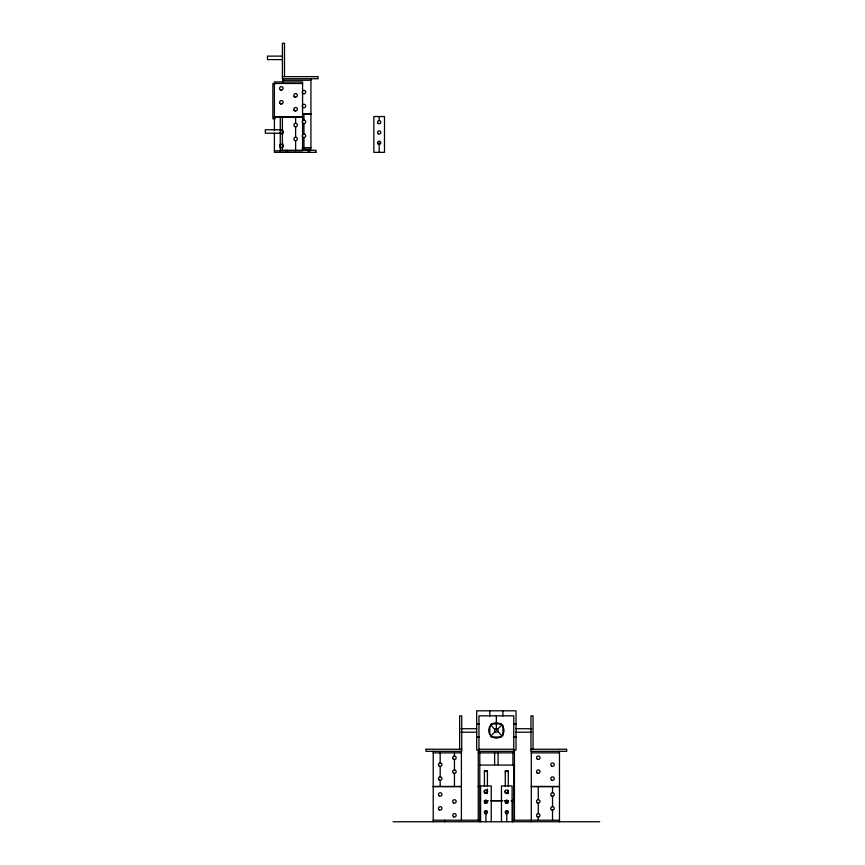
<?xml version="1.0" encoding="UTF-8"?>
<svg xmlns="http://www.w3.org/2000/svg" width="865" height="865" viewBox="0 0 865 865"><rect width="100%" height="100%" fill="white"/><g stroke="black" fill="none" stroke-linecap="round" stroke-linejoin="round"><path stroke-width="1.3" d="M484.53 790.751L484.53 792.351M487.298 792.351L487.298 790.751M505.409 790.751L505.409 792.351M508.177 792.351L508.177 790.751M494.845 729.584L490.693 724.794M497.862 731.325L502.014 736.126M490.693 736.126L495.126 731.682M497.58 729.227L502.014 724.794M281.871 56.128L267.447 56.128L267.447 59.599L281.871 59.599M282.412 76.65L318.104 76.65L318.104 78.737L282.412 78.737L282.412 43.25L284.499 43.25L284.499 76.65M282.736 80.272L310.924 80.272M274.4 83.473L302.577 83.473M275.178 83.613L272.853 83.613L272.853 118.743L275.178 118.743M302.869 113.877L310.924 113.877M310.924 114.018L303.961 114.018L303.961 120.138M274.4 117.078L302.577 117.078M274.4 117.218L280.195 117.218M281.352 117.218L302.577 117.218M282.368 129.739L265.317 129.739L265.317 133.221L282.368 133.221M302.285 147.623L310.924 147.623M302.285 149.158L310.924 149.158L310.924 78.737M280.271 150.272L315.974 150.272L315.898 152.359M274.4 150.824L280.822 150.824M281.352 150.824L302.577 150.824L302.577 81.937L274.4 81.937L274.4 130.658M315.974 152.359L274.4 152.359L274.4 133.351M476.691 723.908L479.318 723.908M491.115 723.908L501.592 723.908M513.388 723.908L516.016 723.908M460.959 728.719L476.691 728.719M516.016 728.719L531.748 728.719M460.959 732.201L476.691 732.201M516.016 732.201L531.748 732.201M476.691 737.012L479.318 737.012M491.115 737.012L501.592 737.012M513.388 737.012L516.016 737.012M426.034 749.241L461.737 749.241M478.961 749.241L513.745 749.241M530.969 749.241L566.672 749.241L566.672 751.328L530.969 751.328L530.969 715.842L533.056 715.842L533.056 749.241M479.318 750.117L476.691 750.117L476.691 710.803L516.016 710.803L516.016 750.117L513.388 750.117M433.224 752.864L461.402 752.864M478.259 752.864L514.437 752.864M531.305 752.864L559.482 752.864M480.291 765.071L513.745 765.071L513.745 800.774L511.074 800.774M484.422 772.272A1.492 1.492 0 0 1 485.914 770.78L487.417 770.78L487.417 786.48M433.224 786.469L461.402 786.469M478.259 786.469L479.794 786.469M531.305 786.469L559.482 786.469M433.224 786.609L461.402 786.609M478.259 786.609L479.794 786.609M531.305 786.609L559.482 786.609M484.422 800.698L487.417 800.698M491.244 800.698L502.738 800.698M505.29 800.698L508.285 800.698M511.561 800.698L513.745 800.698M484.314 800.774L488.325 800.774M490.996 800.774L501.711 800.774M504.382 800.774L508.393 800.774M433.224 820.215L479.794 820.215M512.913 820.215L559.482 820.215M393.024 821.75L599.683 821.75M559.482 751.328L559.482 821.75M552.53 786.609L552.53 792.729M552.53 796.211L552.53 806.656M552.53 810.127L552.53 820.215M538.257 786.609L538.257 799.693M538.257 803.174L538.257 813.608M538.257 817.09L538.257 820.215M531.305 751.328L531.305 821.75M514.437 820.215L514.437 751.328L478.259 751.328L478.259 820.215M513.745 751.328L513.745 715.842L478.961 715.842L478.961 751.328M513.399 751.328L513.399 752.864M512.913 752.864L512.913 765.147M512.913 800.049L512.913 821.75M512.112 821.75L512.112 785.917L501.462 785.917L501.462 821.75M508.285 786.48L508.285 770.78L505.29 770.78L505.29 786.48M508.285 790.361L508.285 792.946M506.793 800.244L506.793 803.444M506.793 810.548L506.793 821.75M505.29 790.361L505.29 792.946M502.9 710.803L502.9 716.036M502.9 725.216L502.9 735.693M498.089 752.734L498.089 764.541M496.348 715.842L496.348 730.46M494.618 752.734L494.618 764.541M491.233 821.75L491.233 785.917L480.594 785.917L480.594 821.75M489.795 710.803L489.795 716.036M489.795 726.524L489.795 734.385M487.417 789.064L487.417 792.946A1.492 1.492 0 0 1 487.211 793.692M485.914 800.244L485.914 803.444M485.914 810.548L485.914 821.75M484.422 770.78L484.422 786.48M484.422 790.361L484.422 792.946M479.794 752.864L479.794 821.75M461.402 751.328L461.402 820.215M459.65 749.241L459.65 715.842L461.737 715.842L461.737 751.328L426.034 751.328L426.11 749.241M454.449 752.864L454.449 755.988M454.449 759.47L454.449 769.915M454.449 773.386L454.449 786.469M444.653 820.215L444.653 821.75M440.177 752.864L440.177 762.952M440.177 766.433L440.177 776.867M440.177 780.349L440.177 786.469M433.224 751.328L433.224 821.75M379.173 116.526L379.173 120.559M379.173 142.757L379.173 152.359M309.638 150.272L309.638 152.359M308.145 150.272L308.145 152.359M303.961 123.619L303.961 134.053M303.961 137.535L303.961 149.158M295.625 117.218L295.625 123.338M295.625 126.82L295.625 137.254M295.625 140.736L295.625 150.824M287.483 150.272L287.483 152.359M285.98 150.272L285.98 152.359M282.736 78.737L282.736 82.954M282.736 130.15L282.736 134.183M282.736 143.59L282.736 147.623M282.368 150.272L282.368 116.872L280.271 116.872L280.271 152.359M302.285 121.424A1.741 1.741 0 0 1 304.967 120.451A1.741 1.741 0 0 1 304.967 123.306A1.741 1.741 0 0 1 302.285 122.333M302.285 135.351A1.741 1.741 0 0 1 304.967 134.367A1.741 1.741 0 0 1 304.967 137.221A1.741 1.741 0 0 1 302.285 136.248M293.635 96.545A1.741 1.741 0 0 1 295.581 97.356M279.817 89.528A1.741 1.741 0 0 1 281.32 90.392M293.549 110.482A1.741 1.741 0 0 1 293.992 110.396L294.446 110.439A1.741 1.741 0 0 1 295.538 111.196M279.817 103.443A1.741 1.741 0 0 1 281.32 104.308M302.285 105.562A1.741 1.741 0 0 1 304.967 104.589A1.741 1.741 0 0 1 304.967 107.444A1.741 1.741 0 0 1 302.285 106.46M302.285 91.647A1.741 1.741 0 0 1 304.967 90.674A1.741 1.741 0 0 1 304.967 93.517A1.741 1.741 0 0 1 302.285 92.544M281.352 144.217A1.741 1.741 0 0 1 283.093 145.958A1.741 1.741 0 0 1 281.352 147.699M280.487 147.461A1.741 1.741 0 0 1 280.487 144.444M281.352 130.301A1.741 1.741 0 0 1 283.093 132.042A1.741 1.741 0 0 1 281.352 133.783M280.487 133.545A1.741 1.741 0 0 1 279.849 132.907M505.29 772.272A1.492 1.492 0 0 1 506.793 770.78A1.492 1.492 0 0 1 508.285 772.272M508.231 793.335A1.492 1.492 0 0 1 508.09 793.692M485.914 770.78A1.492 1.492 0 0 1 487.417 772.272M384.493 116.526L373.842 116.526L373.842 152.359L384.493 152.359L384.493 116.526M280.13 103.486A1.741 1.741 0 0 0 283.039 102.708A1.741 1.741 0 0 0 280.909 100.578A1.741 1.741 0 0 0 280.13 103.486M294.749 110.72A1.741 1.741 0 0 0 297.355 109.217A1.741 1.741 0 0 0 294.749 107.703A1.741 1.741 0 0 0 294.749 110.72M294.749 126.582A1.741 1.741 0 0 0 297.355 125.079A1.741 1.741 0 0 0 294.749 123.576A1.741 1.741 0 0 0 294.749 126.582M294.749 140.508A1.741 1.741 0 0 0 297.355 138.995A1.741 1.741 0 0 0 294.749 137.492A1.741 1.741 0 0 0 294.749 140.508M280.487 89.852A1.741 1.741 0 0 0 283.093 88.338A1.741 1.741 0 0 0 280.487 86.835A1.741 1.741 0 0 0 280.487 89.852M294.749 96.804A1.741 1.741 0 0 0 297.355 95.301A1.741 1.741 0 0 0 294.749 93.788A1.741 1.741 0 0 0 294.749 96.804M551.297 795.703A1.741 1.741 0 0 0 554.205 794.924A1.741 1.741 0 0 0 552.075 792.794A1.741 1.741 0 0 0 551.297 795.703M537.392 802.936A1.741 1.741 0 0 0 539.998 801.433A1.741 1.741 0 0 0 537.392 799.93A1.741 1.741 0 0 0 537.392 802.936M537.392 816.852A1.741 1.741 0 0 0 539.998 815.349A1.741 1.741 0 0 0 537.392 813.846A1.741 1.741 0 0 0 537.392 816.852M551.297 809.618A1.741 1.741 0 0 0 554.205 808.84A1.741 1.741 0 0 0 552.075 806.71A1.741 1.741 0 0 0 551.297 809.618M537.392 759.243A1.741 1.741 0 0 0 539.998 757.729A1.741 1.741 0 0 0 537.392 756.226A1.741 1.741 0 0 0 537.392 759.243M439.312 809.899A1.741 1.741 0 0 0 441.918 808.386A1.741 1.741 0 0 0 439.312 806.883A1.741 1.741 0 0 0 439.312 809.899M537.035 772.877A1.741 1.741 0 0 0 539.944 772.099A1.741 1.741 0 0 0 537.814 769.969A1.741 1.741 0 0 0 537.035 772.877M551.654 780.111A1.741 1.741 0 0 0 554.27 778.608A1.741 1.741 0 0 0 551.654 777.105A1.741 1.741 0 0 0 551.654 780.111M495.483 731.963A1.741 1.741 0 0 0 498.089 730.46A1.741 1.741 0 0 0 495.483 728.946A1.741 1.741 0 0 0 495.483 731.963M439.312 766.195A1.741 1.741 0 0 0 441.918 764.692A1.741 1.741 0 0 0 439.312 763.19A1.741 1.741 0 0 0 439.312 766.195M453.217 758.962A1.741 1.741 0 0 0 456.125 758.183A1.741 1.741 0 0 0 453.995 756.053A1.741 1.741 0 0 0 453.217 758.962M453.574 773.159A1.741 1.741 0 0 0 456.179 771.645A1.741 1.741 0 0 0 453.574 770.142A1.741 1.741 0 0 0 453.574 773.159M439.312 780.111A1.741 1.741 0 0 0 441.918 778.608A1.741 1.741 0 0 0 439.312 777.105A1.741 1.741 0 0 0 439.312 780.111M551.654 766.195A1.741 1.741 0 0 0 554.27 764.692A1.741 1.741 0 0 0 551.654 763.19A1.741 1.741 0 0 0 551.654 766.195M453.574 816.852A1.741 1.741 0 0 0 456.179 815.349A1.741 1.741 0 0 0 453.574 813.846A1.741 1.741 0 0 0 453.574 816.852M453.574 802.936A1.741 1.741 0 0 0 456.179 801.433A1.741 1.741 0 0 0 453.574 799.93A1.741 1.741 0 0 0 453.574 802.936M438.955 795.703A1.741 1.741 0 0 0 441.864 794.924A1.741 1.741 0 0 0 439.734 792.794A1.741 1.741 0 0 0 438.955 795.703M490.942 735.866A7.655 7.655 0 0 0 503.744 732.439A7.655 7.655 0 0 0 494.369 723.064A7.655 7.655 0 0 0 490.942 735.866M484.789 802.98A1.6 1.6 0 0 0 487.46 802.266A1.6 1.6 0 0 0 485.503 800.298A1.6 1.6 0 0 0 484.789 802.98M378.037 123.284A1.6 1.6 0 0 0 380.719 122.571A1.6 1.6 0 0 0 378.751 120.613A1.6 1.6 0 0 0 378.037 123.284M378.037 143.882A1.6 1.6 0 0 0 380.719 143.168A1.6 1.6 0 0 0 378.751 141.211A1.6 1.6 0 0 0 378.037 143.882M378.373 133.837A1.6 1.6 0 0 0 380.773 132.453A1.6 1.6 0 0 0 378.373 131.069A1.6 1.6 0 0 0 378.373 133.837M485.114 792.935A1.6 1.6 0 0 0 487.514 791.551A1.6 1.6 0 0 0 485.114 790.167A1.6 1.6 0 0 0 485.114 792.935M505.993 792.935A1.6 1.6 0 0 0 508.393 791.551A1.6 1.6 0 0 0 505.993 790.167A1.6 1.6 0 0 0 505.993 792.935M505.657 802.98A1.6 1.6 0 0 0 508.339 802.266A1.6 1.6 0 0 0 506.371 800.298A1.6 1.6 0 0 0 505.657 802.98M485.114 813.533A1.6 1.6 0 0 0 487.514 812.149A1.6 1.6 0 0 0 485.114 810.765A1.6 1.6 0 0 0 485.114 813.533M505.993 813.533A1.6 1.6 0 0 0 508.393 812.149A1.6 1.6 0 0 0 505.993 810.765A1.6 1.6 0 0 0 505.993 813.533"/></g></svg>
